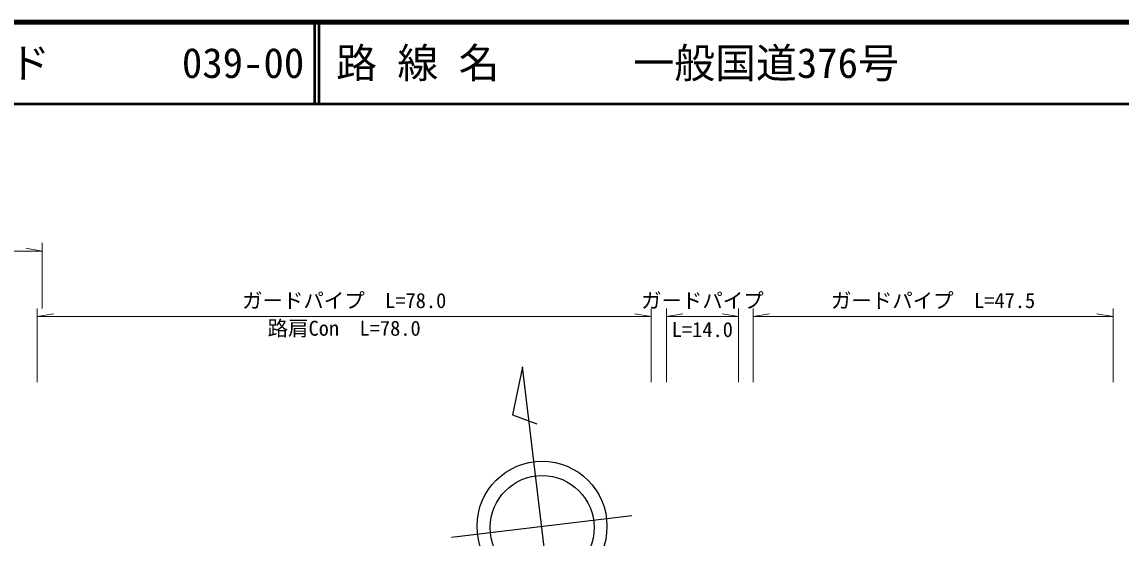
# Model space of a CAD drawing. Units: millimetres at full size, sheet at 1:1000; details may follow other scales. Extents: x 40000 to 680000, y 20000 to 380000.
# Drawn here: x 141962 to 276508, y 316834 to 380000 of the extents above; entities that cross this region are included whole.
import ezdxf
from ezdxf.enums import TextEntityAlignment as Align

# ---------------------------------------------------------------- set-up
doc = ezdxf.new("R2010")
doc.units = ezdxf.units.MM
doc.header["$LTSCALE"] = 1000
for name, color, linetype, lineweight in [('M-BMK-SRVR', 3, 'Continuous', 25), ('M-STR-HTXT', 7, 'Continuous', 13), ('M-TTL', 2, 'Continuous', 140), ('M-TTL-LINE', 7, 'Continuous', 50)]:
    doc.layers.add(name, color=color, linetype=linetype, lineweight=lineweight)
doc.layers.add('M-TTL-TXT', color=7, linetype='Continuous')
doc.styles.add('ＭＳ ゴシック', font='')
doc.styles.get('ＭＳ ゴシック').set_extended_font_data('MS Gothic')

msp = doc.modelspace()

# ---------------------------------------------------------------- linework, layer by layer
at = {"layer": 'M-BMK-SRVR'}
for p, q in [((203172, 337880), (201954, 332000)), ((207362, 303132), (203172, 337880)), ((201954, 332000), (204946, 330924)), ((194476, 317055), (216569, 319718))]:
    msp.add_line(p, q, dxfattribs=at)
for centre, radius in [((205567, 318392), 7948), ((205578, 318225), 6358)]:
    msp.add_circle(centre, radius, dxfattribs=at)
at = {"layer": 'M-STR-HTXT'}
for p, q in [((144440, 353000), (144440, 345000)), ((80890, 352000), (144440, 352000)), ((144440, 352000), (142440, 352350)), ((143797, 345000), (143797, 336000)), ((218937, 345000), (218937, 336000)), ((220774, 345000), (220774, 336000)), ((229582, 345000), (229582, 336000)), ((231379, 345000), (231379, 336000)), ((275421, 345000), (275421, 336000)), ((143797, 344000), (145797, 344350)), ((143797, 344000), (218937, 344000)), ((218937, 344000), (216937, 344350)), ((220774, 344000), (222774, 344350)), ((220774, 344000), (229582, 344000)), ((229582, 344000), (227582, 344350)), ((231379, 344000), (233379, 344350)), ((231379, 344000), (275421, 344000)), ((275421, 344000), (273421, 344350))]:
    msp.add_line(p, q, dxfattribs=at)
at = {"layer": 'M-TTL'}
msp.add_line((680000, 380000), (40000, 380000), dxfattribs=at)
at = {"layer": 'M-TTL-LINE'}
for p, q in [((177750, 380000), (177750, 370000)), ((178250, 380000), (178250, 370000)), ((40000, 370000), (680000, 370000))]:
    msp.add_line(p, q, dxfattribs=at)

# ---------------------------------------------------------------- texts
at = {"layer": 'M-STR-HTXT', "style": 'ＭＳ ゴシック'}
for s, p in [('ガードパイプ\u3000L=78.0', (181367, 344500)), ('ガードパイプ', (225178, 344500)), ('ガードパイプ\u3000L=47.5', (253400, 344500)), ('L=14.0', (225178, 340955))]:
    msp.add_text(s, height=1833, dxfattribs=at).set_placement(p, align=Align.BOTTOM_CENTER)
msp.add_text('路肩Con\u3000L=78.0', height=1833, dxfattribs=at).set_placement((181367, 343500), align=Align.TOP_CENTER)
at = {"layer": 'M-TTL-TXT', "style": 'ＭＳ ゴシック'}
for s, p in [('図面コード', (120380, 375000)), ('039-00', (161521, 375000)), ('路 線 名', (180380, 375000)), ('一般国道376号', (216734, 375000))]:
    msp.add_text(s, height=3666, dxfattribs=at).set_placement(p, align=Align.MIDDLE_LEFT)

doc.saveas('drawing.dxf')
